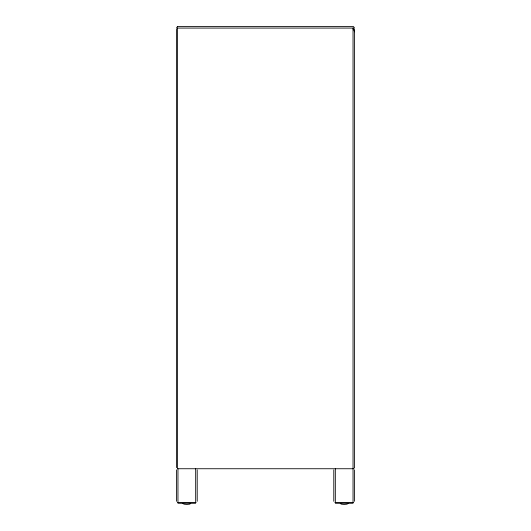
<?xml version="1.0" encoding="UTF-8"?>
<svg xmlns="http://www.w3.org/2000/svg" width="531" height="531" viewBox="0 0 531 531"><rect width="100%" height="100%" fill="white"/><g stroke="black" fill="none" stroke-linecap="round" stroke-linejoin="round"><path stroke-width="0.8" d="M190.729 503.514L189.587 504.178L186.819 504.45L184.058 504.178L182.91 503.514M348.09 503.514L346.942 504.178L344.181 504.45L341.413 504.178L340.271 503.514M353.042 29.172L353.48 29.172L354.562 31.814M177.52 502.412L196.118 502.412M334.882 502.412L353.48 502.412M177.958 503.282L195.68 503.282M335.32 503.282L353.042 503.282M354.562 29.159L354.562 467.658L353.48 468.74L177.52 468.74L177.52 28.07M354.562 469.829L354.562 501.324M353.042 28.07L353.042 502.465M335.32 468.74L335.32 502.465M333.793 469.829L333.793 501.324M197.207 469.829L197.207 501.324M195.68 468.74L195.68 502.465M177.958 468.74L177.958 502.465M176.438 29.159L176.438 467.658M176.438 469.829L176.438 501.324M177.52 26.55L176.438 28.07L354.562 28.07L353.48 26.55L177.52 26.55"/></g></svg>
